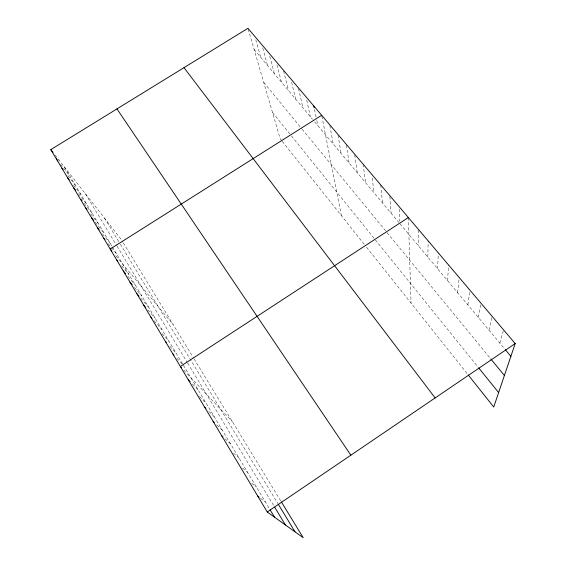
<?xml version="1.0" encoding="UTF-8"?>
<svg xmlns="http://www.w3.org/2000/svg" width="566" height="566" viewBox="0 0 566 566"><rect width="100%" height="100%" fill="white"/><g stroke="black" fill="none" stroke-linecap="round" stroke-linejoin="round"><path stroke-width="0.42" stroke-dasharray="2.83 2.12" d="M427.854 257.098L428.151 240.875M437.582 268.73L438.325 252.875M447.487 280.566L448.682 265.093M457.576 292.615L459.245 277.552M467.849 304.89L470.006 290.245M478.305 317.392L480.973 303.185M488.96 330.12L492.158 316.38M499.82 343.095L503.563 329.829M260.537 498.25L265.404 502M251.799 483.272L256.469 487.1M242.559 468.054L247.696 472.483M233.517 453.125L239.093 458.142M224.872 438.671L230.652 444.069M216.792 424.882L222.367 430.259M208.847 411.355L214.231 416.703M199.473 396.497L206.243 403.388M192.454 384.13L198.404 390.314M183.787 370.143L232.506 421.84M176.875 358.236L182.174 363.959M169.864 346.321L176.132 353.198M162.06 333.6L169.036 341.362M154.185 320.851L162.053 329.73M147.754 309.793L155.19 318.29M140.686 298.077L148.441 307.034M134.482 287.429L141.797 295.968M127.845 276.328L135.267 285.08M121.655 265.822L128.836 274.361M254.155 49.56L312.517 119.299M314.668 121.86L398.832 222.424M399.929 223.74L504.794 349.038M115.797 255.761L173.104 324.502M108.156 243.613L110.865 246.889M111.41 247.54L116.285 253.441M263.735 82.395L301.614 128.532M302.138 129.168L386.578 232.01M387.116 232.668L490.276 358.306M102.481 233.871L110.158 243.231M95.251 222.289L104.123 233.171M90.666 213.99L98.187 223.273M272.515 112.507L290.903 135.288M291.426 135.932L478.235 367.313M84.2 203.413L92.336 213.524M78.363 193.657L86.577 203.93M281.726 140.672L280.149 138.684L248.191 29.121M282.25 141.33L364.454 244.597M366.556 247.236L467.636 374.225M73.481 185.139L80.91 194.471M67.828 175.693L75.32 185.16M60.647 164.345L69.816 175.984M55.157 155.162L121.074 239.248L122.864 242.177M123.31 242.906L193.657 358.186M194.103 358.915L280.856 501.066M104.469 218.073L119.9 243.465M120.339 244.194L277.8 503.443M85.325 193.65L116.66 245.538M117.098 246.252L187.162 362.275M187.608 363.025L273.788 505.721M64.39 166.949L111.912 246.146M112.344 246.875L182.45 363.726M183.356 365.233L269.749 509.23M255.79 39.79L260.827 57.534M262.73 47.997L267.591 65.621M269.777 56.324L274.46 73.821M276.937 64.786L281.429 82.148M283.601 70.948L288.504 90.602M291.617 82.24L295.678 99.177M298.53 88.579L302.973 107.887M306.722 100.097L310.373 116.73M314.491 109.387L316.097 117.12M316.811 120.551L317.887 125.709M321.849 116.122L341.362 215.589M329.865 125.588L333.268 144.089M338.022 135.246L341.142 153.492M346.314 145.03L349.137 163.05M354.733 154.971L357.266 172.757M363.195 164.246L365.523 182.627M372.301 177.993L373.914 192.652M380.798 185.011L382.446 202.847M389.889 196.536L391.113 213.205M399.15 209.087L399.794 221.157M408.362 217.528L411.058 303.15M418.175 229.966L418.288 245.679"/><path stroke-width="0.85" d="M281.316 501.823L303.213 537.7L267.244 511.989L50.806 149.615L247.95 28.3L515.194 343.555L493.743 407.025L468.167 374.897M267.244 511.989L515.194 343.555M408.362 217.528L180.335 366.478L181.488 367.702M321.679 115.273L110.193 249.047L111.877 251.063M257.756 496.106L259.15 497.181M221.667 435.678L222.947 436.874M213.078 421.302L214.316 422.498M204.659 407.202L205.854 408.39M188.287 379.8L190.077 381.654M172.757 353.785L173.932 355.059M165.307 341.319L166.446 342.572M150.811 317.045L151.936 318.311M143.75 305.223L145.462 307.182M136.809 293.598L139.024 296.16M129.982 282.179L132.232 284.804M123.275 270.944L125.56 273.64M116.681 259.907L117.785 261.216M505.353 349.703L510.879 356.311M103.819 238.364L104.901 239.68M490.835 358.986L504.398 375.499M97.543 227.857L99.184 229.867M91.367 217.528L93.588 220.245M85.296 207.354L86.909 209.349M478.772 367.978L498.625 392.571M80.945 199.374L82.028 200.718M73.439 187.502L75.625 190.24M67.644 177.809L69.236 179.804M61.942 168.265L63.017 169.616M56.331 158.869L57.951 160.921M50.806 149.615L52.978 152.388M183.985 67.665L435.148 397.933M116.964 108.905L350.863 455.191M278.253 504.193L295.07 531.877M274.666 507.186L285.42 524.979M270.18 509.959L274.517 517.19M313.776 105.948L314.13 107.667"/></g></svg>
